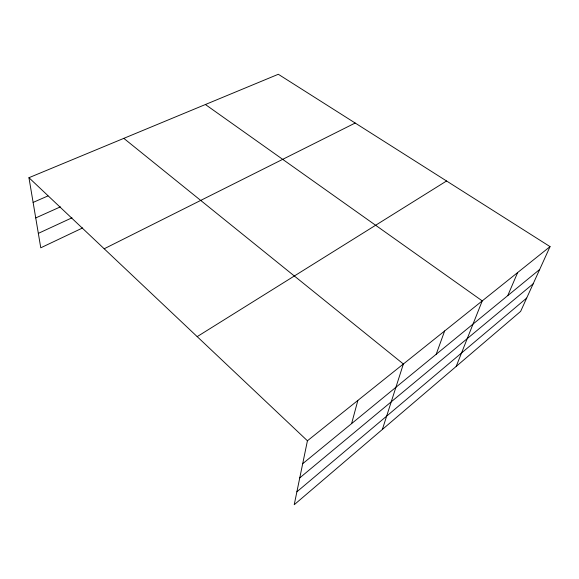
<?xml version="1.0" encoding="UTF-8"?>
<svg xmlns="http://www.w3.org/2000/svg" width="579" height="579" viewBox="0 0 579 579"><rect width="100%" height="100%" fill="white"/><g stroke="black" fill="none" stroke-linecap="round" stroke-linejoin="round"><path stroke-width="0.87" d="M550.05 246.625L307.427 440.778L294.219 504.722L520.637 311.386L550.05 246.625L278.318 74.278L28.95 177.702L40.769 247.805L82.652 227.923M351.605 423.604L357.865 400.415M382.372 429.444L403.375 364.003L123.812 138.359M436.197 354.268L444.643 330.971M456.18 366.427L482.242 300.885L205.4 104.524M507.769 295.608L517.633 272.564M296.882 491.81L526.702 298.047M299.763 477.878L533.172 283.797M302.694 463.692L539.686 269.452M197.178 336.631L446.561 180.988M104.184 248.782L355.173 123.03M38.337 233.366L71.984 217.805M35.732 217.936L60.411 206.855M33.119 202.411L47.956 195.941M28.95 177.702L307.427 440.778"/></g></svg>
